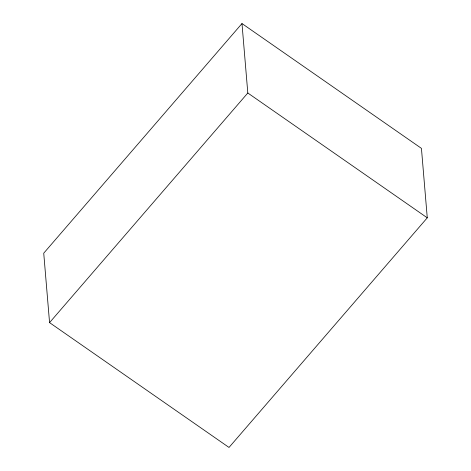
<?xml version="1.0" encoding="UTF-8"?>
<svg xmlns="http://www.w3.org/2000/svg" width="471" height="471" viewBox="0 0 471 471"><rect width="100%" height="100%" fill="white"/><g stroke="black" fill="none" stroke-linecap="round" stroke-linejoin="round"><path stroke-width="0.71" d="M241.982 23.55L43.732 253.18L49.561 322.629L229.018 447.45L427.268 217.82L421.439 148.371L241.982 23.55L247.811 92.999L49.561 322.629M247.811 92.999L427.268 217.82"/></g></svg>
